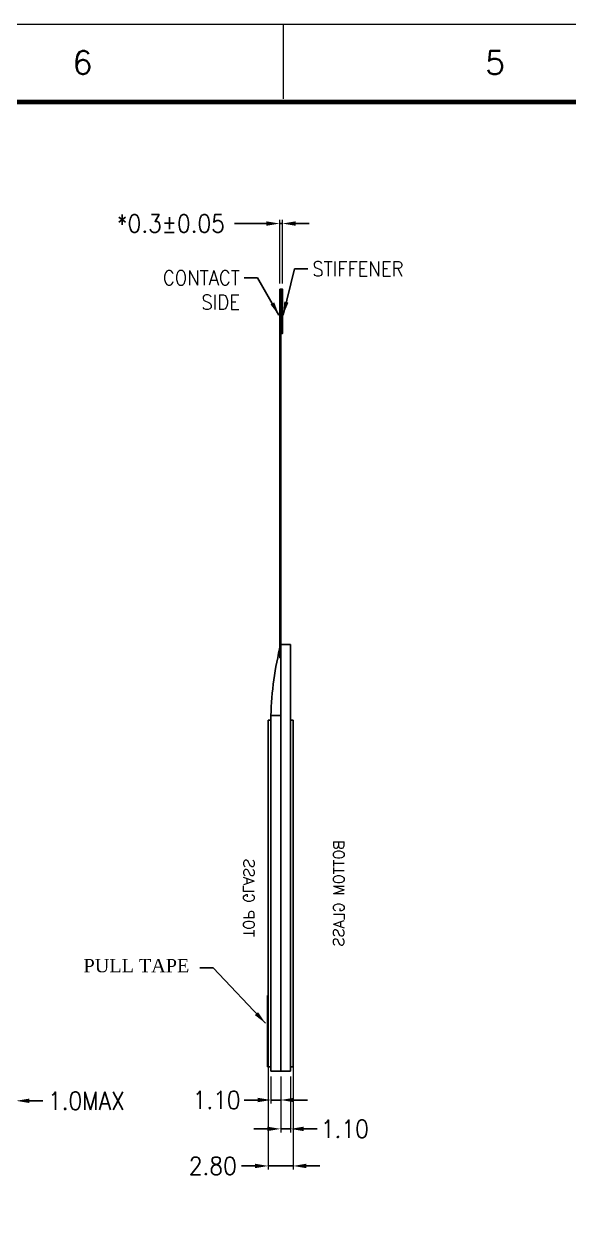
# Model space of a CAD drawing. Header units: millimetres. Extents: x 2909 to 3301, y 744 to 1021.
# Drawn here: x 3028.6 to 3089.9, y 885.5 to 1021.4 of the extents above; entities that cross this region are included whole.
import ezdxf
from ezdxf.enums import TextEntityAlignment as Align

# ---------------------------------------------------------------- set-up
doc = ezdxf.new("R2010")
doc.units = ezdxf.units.MM
for name, color, linetype in [('D', 4, 'Continuous'), ('F', 2, 'Continuous'), ('tape', 2, 'Continuous')]:
    doc.layers.add(name, color=color, linetype=linetype)
doc.styles.add('ROMANC', font='ROMANC.SHX')
doc.styles.add('ROMANS', font='romans.shx', dxfattribs={"width": 0.9})
doc.styles.get("Standard").update_dxf_attribs({"font": 'times.ttf'})
doc.dimstyles.new('ISO-25-1', dxfattribs={"dimtxt": 2, "dimasz": 1.5, "dimexe": 0.4, "dimexo": 0.625, "dimgap": 0.5, "dimtad": 0, "dimzin": 1, "dimdsep": 46, "dimtxsty": 'ROMANS', "dimcen": 2.5, "dimclrd": 4, "dimclre": 4, "dimclrt": 4, "dimadec": 0, "dimazin": 0, "dimtfac": 1, "dimtmove": 0, "dimatfit": 3, "dimfxl": 1, "dimlwe": 0, "dimarcsym": 0})

# ---------------------------------------------------------------- blocks, each defined once
blk = doc.blocks.new('*D23')
at = {"layer": 'D', "color": 0, "lineweight": 0}
for p, q in [((3056.08, 904.79), (3056.08, 892.5)), ((3058.88, 904.79), (3058.88, 892.5))]:
    blk.add_line(p, q, dxfattribs=at)
at = {"layer": 'D', "color": 0, "lineweight": -2}
for p, q in [((3054.58, 892.9), (3053.08, 892.9)), ((3058.88, 892.9), (3056.08, 892.9)), ((3060.38, 892.9), (3061.88, 892.9))]:
    blk.add_line(p, q, dxfattribs=at)
at = {"layer": 'D', "color": 0}
for points in [[(3054.58, 893.15), (3054.58, 892.65), (3056.08, 892.9)], [(3060.38, 893.15), (3060.38, 892.65), (3058.88, 892.9)]]:
    blk.add_solid(points, dxfattribs=at)
at = {"layer": 'Defpoints', "color": 0}
for p in [(3056.08, 905.42), (3058.88, 905.42), (3056.08, 892.9)]:
    blk.add_point(p, dxfattribs=at)
at = {"layer": 'D', "color": 0, "insert": (3049.84, 892.9), "char_height": 2, "attachment_point": 5, "style": 'ROMANS'}
blk.add_mtext('2.80', dxfattribs=at)
blk = doc.blocks.new('*D35')
at = {"layer": 'D', "color": 0, "lineweight": 0}
for p, q in [((3027.71, 922.95), (3027.71, 899.83)), ((3026.86, 922.66), (3026.86, 899.83))]:
    blk.add_line(p, q, dxfattribs=at)
at = {"layer": 'D', "color": 0, "lineweight": -2}
for p, q in [((3025.36, 900.23), (3023.86, 900.23)), ((3026.86, 900.23), (3027.71, 900.23)), ((3029.21, 900.23), (3030.71, 900.23))]:
    blk.add_line(p, q, dxfattribs=at)
at = {"layer": 'D', "color": 0}
for points in [[(3025.36, 900.48), (3025.36, 899.98), (3026.86, 900.23)], [(3029.21, 900.48), (3029.21, 899.98), (3027.71, 900.23)]]:
    blk.add_solid(points, dxfattribs=at)
at = {"layer": 'Defpoints', "color": 0}
for p in [(3026.86, 923.29), (3027.71, 923.57), (3027.71, 900.23)]:
    blk.add_point(p, dxfattribs=at)
at = {"layer": 'D', "color": 0, "insert": (3035.62, 900.23), "char_height": 2, "attachment_point": 5, "style": 'ROMANS'}
blk.add_mtext('1.0MAX', dxfattribs=at)
blk = doc.blocks.new('*D40')
at = {"layer": 'D', "color": 0, "lineweight": -2}
for p, q in [((3055.88, 998.95), (3052.3, 998.95)), ((3057.68, 998.95), (3057.38, 998.95)), ((3059.18, 998.95), (3060.68, 998.95))]:
    blk.add_line(p, q, dxfattribs=at)
at = {"layer": 'D', "color": 0, "lineweight": 0}
for p, q in [((3057.38, 992.2), (3057.38, 999.35)), ((3057.68, 992.2), (3057.68, 999.35))]:
    blk.add_line(p, q, dxfattribs=at)
at = {"layer": 'D', "color": 0}
for points in [[(3055.88, 999.2), (3055.88, 998.7), (3057.38, 998.95)], [(3059.18, 999.2), (3059.18, 998.7), (3057.68, 998.95)]]:
    blk.add_solid(points, dxfattribs=at)
at = {"layer": 'Defpoints', "color": 0}
for p in [(3057.38, 998.95), (3057.38, 991.57), (3057.68, 991.57)]:
    blk.add_point(p, dxfattribs=at)
at = {"layer": 'D', "color": 0, "insert": (3045.12, 998.95), "char_height": 2, "attachment_point": 5, "style": 'ROMANS'}
blk.add_mtext('*0.3%%P0.05', dxfattribs=at)
blk = doc.blocks.new('*D56')
at = {"layer": 'D', "color": 0, "lineweight": 0}
for p, q in [((3056.38, 902.95), (3056.38, 899.92)), ((3057.48, 902.95), (3057.48, 899.92))]:
    blk.add_line(p, q, dxfattribs=at)
at = {"layer": 'D', "color": 0, "lineweight": -2}
for p, q in [((3054.88, 900.32), (3053.38, 900.32)), ((3057.48, 900.32), (3056.38, 900.32)), ((3058.98, 900.32), (3060.48, 900.32))]:
    blk.add_line(p, q, dxfattribs=at)
at = {"layer": 'D', "color": 0}
for points in [[(3054.88, 900.57), (3054.88, 900.07), (3056.38, 900.32)], [(3058.98, 900.57), (3058.98, 900.07), (3057.48, 900.32)]]:
    blk.add_solid(points, dxfattribs=at)
at = {"layer": 'Defpoints', "color": 0}
for p in [(3056.38, 903.57), (3057.48, 903.57), (3056.38, 900.32)]:
    blk.add_point(p, dxfattribs=at)
at = {"layer": 'D', "color": 0, "insert": (3050.27, 900.32), "char_height": 2, "attachment_point": 5, "style": 'ROMANS'}
blk.add_mtext('1.10', dxfattribs=at)
blk = doc.blocks.new('*D57')
at = {"layer": 'D', "color": 0, "lineweight": 0}
for p, q in [((3057.48, 902.95), (3057.48, 896.67)), ((3058.58, 902.95), (3058.58, 896.67))]:
    blk.add_line(p, q, dxfattribs=at)
at = {"layer": 'D', "color": 0, "lineweight": -2}
for p, q in [((3055.98, 897.07), (3054.48, 897.07)), ((3057.48, 897.07), (3058.58, 897.07)), ((3060.08, 897.07), (3061.58, 897.07))]:
    blk.add_line(p, q, dxfattribs=at)
at = {"layer": 'D', "color": 0}
for points in [[(3055.98, 897.32), (3055.98, 896.82), (3057.48, 897.07)], [(3060.08, 897.32), (3060.08, 896.82), (3058.58, 897.07)]]:
    blk.add_solid(points, dxfattribs=at)
at = {"layer": 'Defpoints', "color": 0}
for p in [(3057.48, 903.57), (3058.58, 903.57), (3058.58, 897.07)]:
    blk.add_point(p, dxfattribs=at)
at = {"layer": 'D', "color": 0, "insert": (3064.7, 897.07), "char_height": 2, "attachment_point": 5, "style": 'ROMANS'}
blk.add_mtext('1.10', dxfattribs=at)

msp = doc.modelspace()

# ---------------------------------------------------------------- hatches: boundary and pattern name
at = {"layer": 'F', "ltscale": 6.286513}
h = msp.add_hatch(dxfattribs=at)
h.set_pattern_fill('ANSI37', color=5, scale=0.01, style=0)
h.set_pattern_definition([(45, (917.19683, 135.92092), (-0.0224506403, 0.0224506403), []), (135, (917.19683, 135.92092), (-0.0224506403, -0.0224506403), [])])
h.paths.add_polyline_path([(3057.484, 991.571), (3057.684, 991.571), (3057.684, 986.571), (3057.484, 986.571)])

# ---------------------------------------------------------------- linework, layer by layer
at = {"ltscale": 6.286513}
for p, q in [((3058.584, 951.571), (3057.484, 951.571)), ((3057.484, 951.571), (3057.484, 903.571)), ((3058.584, 903.571), (3058.584, 951.571)), ((3057.384, 950.071), (3057.484, 950.071)), ((3056.384, 903.571), (3056.384, 943.571)), ((3056.384, 943.571), (3057.484, 943.571)), ((3056.084, 904.071), (3056.084, 943.071)), ((3056.084, 943.071), (3056.384, 943.071)), ((3058.584, 943.071), (3058.884, 943.071)), ((3058.884, 904.071), (3058.884, 943.071)), ((3056.084, 904.071), (3056.384, 904.071)), ((3058.584, 904.071), (3058.884, 904.071)), ((3056.384, 903.571), (3058.584, 903.571))]:
    msp.add_line(p, q, dxfattribs=at)
msp.add_arc((3093.122, 942.595), 36.751, 165.86335, 178.4785, dxfattribs=at)
at = {"layer": 'D', "color": 0, "linetype": 'ByBlock', "lineweight": 0}
for p, q in [((2908.834, 1021.389), (3301.031, 1021.389)), ((3057.763, 1021.389), (3057.763, 1013.002))]:
    msp.add_line(p, q, dxfattribs=at)
at = {"layer": 'D', "color": 0, "linetype": 'ByBlock', "lineweight": 0, "const_width": 0.515}
msp.add_lwpolyline([(3289.304, 1012.621), (2918.709, 1012.621), (2918.709, 752.838), (3289.304, 752.838), (3289.304, 1012.621)], dxfattribs=at)
at = {"layer": 'F', "ltscale": 6.286513}
for p, q in [((3057.384, 991.571), (3057.384, 950.071)), ((3057.384, 991.571), (3057.484, 991.571)), ((3057.484, 991.571), (3057.484, 950.071))]:
    msp.add_line(p, q, dxfattribs=at)
at = {"layer": 'F', "color": 5, "ltscale": 6.286513}
msp.add_lwpolyline([(3057.484, 991.571), (3057.684, 991.571), (3057.684, 986.571), (3057.484, 986.571)], close=True, dxfattribs=at)
at = {"layer": 'tape', "color": 3}
for p, q in [((3056.004, 912.071), (3056.084, 912.071)), ((3056.004, 912.071), (3056.004, 904.071)), ((3056.084, 912.071), (3056.084, 904.071)), ((3056.004, 904.071), (3056.084, 904.071))]:
    msp.add_line(p, q, dxfattribs=at)

# ---------------------------------------------------------------- texts
at = {"layer": 'D', "color": 0, "linetype": 'ByBlock', "lineweight": 0, "style": 'ROMANS'}
for s, p in [('6', (3034.057, 1015.75)), ('5', (3080.485, 1015.75))]:
    msp.add_text(s, height=2.621, dxfattribs=at).set_placement(p)
at = {"layer": 'D', "style": 'ROMANC', "text_generation_flag": 2}
for s, rotation, p in [('BOTTOM GLASS', 90, (3064.011, 923.589)), ('TOP GLASS', 270, (3053.907, 923.054))]:
    msp.add_text(s, height=1.2, rotation=rotation, dxfattribs=at).set_placement(p, align=Align.MIDDLE)
at = {"layer": 'D', "color": 0, "char_height": 1.65, "width": 5.40735, "style": 'ROMANS'}
for s, insert, attachment_point in [('\\A1;CONTACT SIDE', (3052.889, 993.674), 3), ('\\A1;STIFFENER', (3061.044, 994.674), 1)]:
    msp.add_mtext(s, dxfattribs=dict(at, insert=insert, attachment_point=attachment_point))
at = {"layer": 'D', "insert": (3047.2, 916.194), "char_height": 1.5, "attachment_point": 3}
msp.add_mtext('PULL TAPE', dxfattribs=at)

# ---------------------------------------------------------------- dimensions: what is measured, and where the dimension line sits
at = {"layer": 'D', "color": 0}
dim = msp.add_linear_dim(base=(3057.384, 998.955), p1=(3057.684, 991.571), p2=(3057.384, 991.571), angle=180, text='*0.3%%P0.05', dimstyle='ISO-25-1', override={"dimclrd": 0, "dimclre": 0, "dimclrt": 0, "dimfxl": 1.25}, dxfattribs=at)
dim.commit()
dim.dimension.update_dxf_attribs({"geometry": '*D40', "text_midpoint": (3045.115, 998.955), "dimtype": 160})
dim = msp.add_linear_dim(base=(3027.707, 900.231), p1=(3026.857, 923.286), p2=(3027.707, 923.571), text='1.0MAX', dimstyle='ISO-25-1', override={"dimclrd": 0, "dimclre": 0, "dimclrt": 0, "dimfxl": 1.25}, dxfattribs=at)
dim.commit()
dim.dimension.update_dxf_attribs({"geometry": '*D35', "text_midpoint": (3035.622, 900.231)})
for base, p1, p2, picture, middle in [((3056.084, 892.898), (3058.884, 905.418), (3056.084, 905.418), '*D23', (3049.841, 892.898)), ((3056.384, 900.32), (3057.484, 903.571), (3056.384, 903.571), '*D56', (3050.27, 900.32)), ((3058.584, 897.073), (3057.484, 903.571), (3058.584, 903.571), '*D57', (3064.698, 897.073))]:
    dim = msp.add_linear_dim(base=base, p1=p1, p2=p2, dimstyle='ISO-25-1', override={"dimclrd": 0, "dimclre": 0, "dimclrt": 0, "dimfxl": 1.25}, dxfattribs=at)
    dim.commit()
    dim.dimension.update_dxf_attribs({"geometry": picture, "text_midpoint": middle})

# ---------------------------------------------------------------- leaders
at = {"layer": 'D', "color": 0, "annotation_type": 0, "has_hookline": 1}
for points, hookline_direction, text_width in [([(3057.762, 988.658), (3059.044, 993.849), (3060.544, 993.849)], 0, 10.961), ([(3057.29, 988.658), (3054.889, 992.849), (3053.389, 992.849)], 1, 9.334)]:
    msp.add_leader(points, dimstyle='ISO-25-1', override={"dimclrd": 0, "dimclre": 0, "dimclrt": 0, "dimfxl": 1.25}, dxfattribs=dict(at, hookline_direction=hookline_direction, text_width=text_width))
at = {"layer": 'D', "annotation_type": 0, "has_hookline": 1, "hookline_direction": 1, "text_width": 8.667}
msp.add_leader([(3055.784, 908.953), (3049.869, 915.183), (3048.369, 915.183)], dimstyle='ISO-25-1', override={"dimfxl": 0.06}, dxfattribs=at)

doc.saveas('drawing.dxf')
